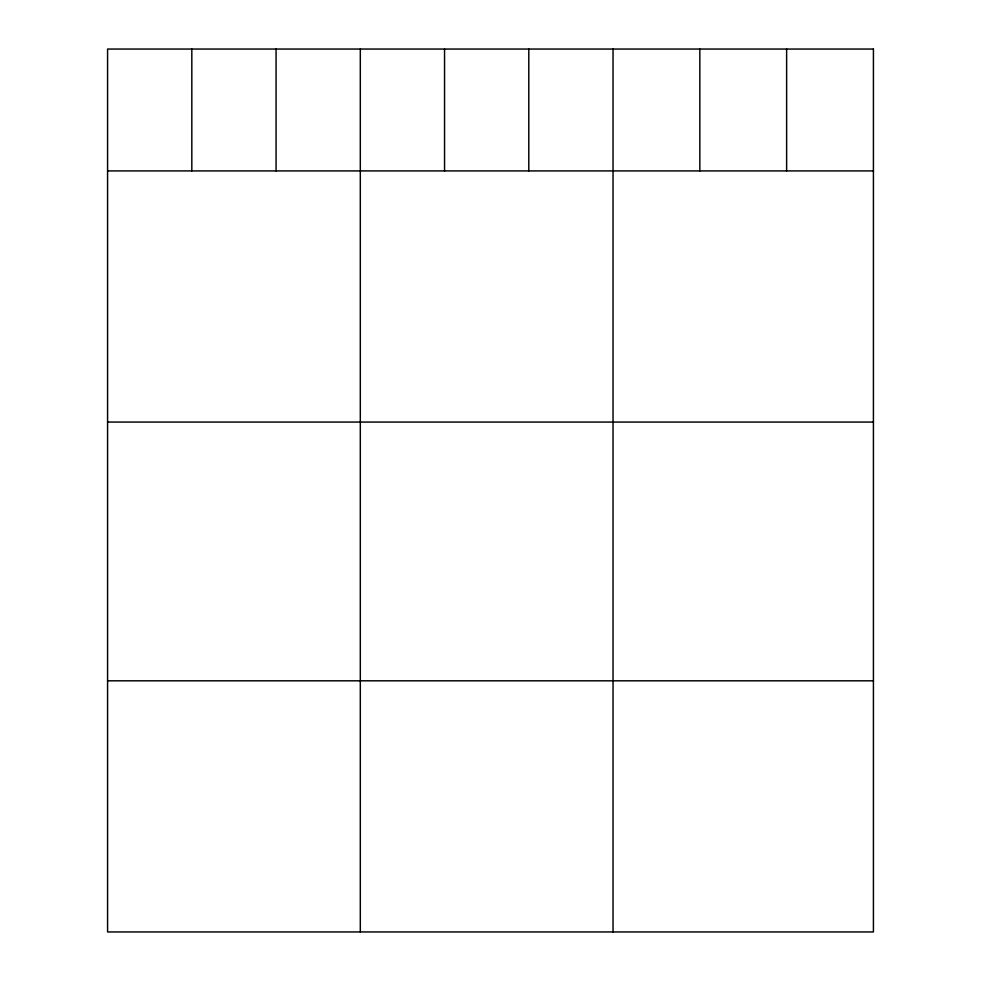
<?xml version="1.0" encoding="UTF-8"?>
<svg xmlns="http://www.w3.org/2000/svg" width="981" height="981" viewBox="0 0 981 981"><rect width="100%" height="100%" fill="white"/><g stroke="black" fill="none" stroke-linecap="round" stroke-linejoin="round"><path stroke-width="1.47" d="M107.579 170.915L873.421 170.915M107.579 422.063L873.421 422.063M107.579 680.814L873.421 680.814M786.627 49.05L786.627 170.915M699.833 49.05L699.833 170.915M613.039 49.05L613.039 931.95M528.796 49.05L528.796 170.915M444.552 49.05L444.552 170.915M360.309 49.05L360.309 931.95M276.066 49.05L276.066 170.915M191.822 49.05L191.822 170.915M873.421 49.05L107.579 49.05L107.579 931.95L873.421 931.95L873.421 49.05"/></g></svg>
